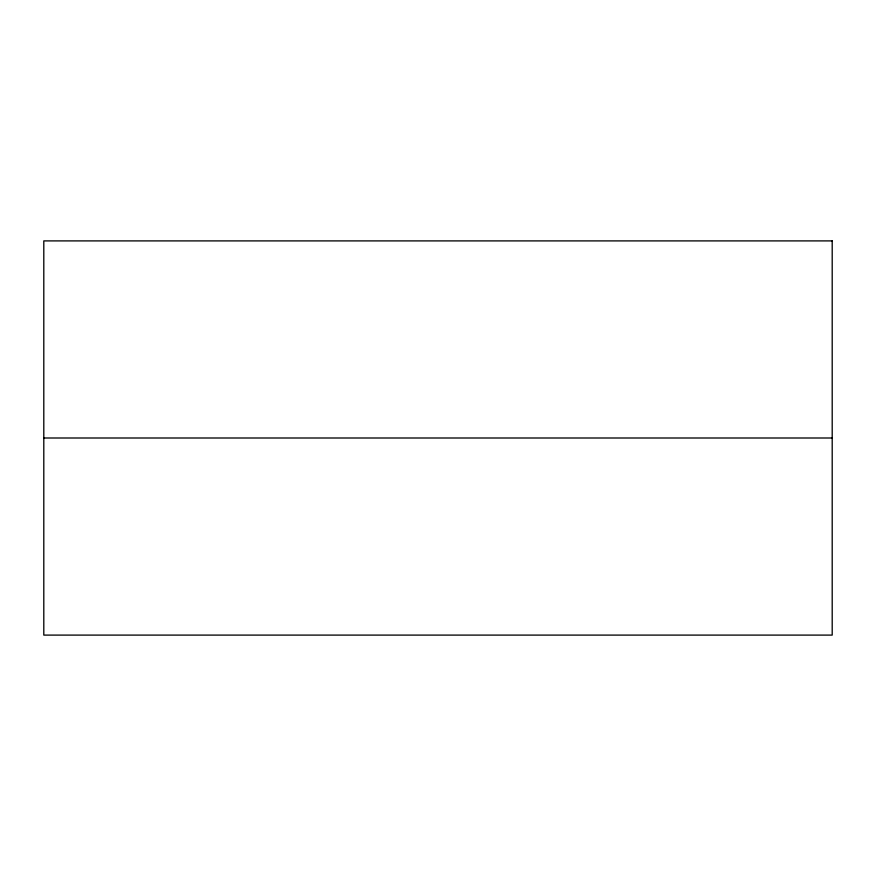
<?xml version="1.0" encoding="UTF-8"?>
<svg xmlns="http://www.w3.org/2000/svg" width="876" height="876" viewBox="0 0 876 876"><rect width="100%" height="100%" fill="white"/><g stroke="black" fill="none" stroke-linecap="round" stroke-linejoin="round"><path stroke-width="1.31" d="M43.8 438L832.2 438M832.2 240.9L43.8 240.9L43.8 635.1L832.2 635.1L832.2 240.9"/></g></svg>
